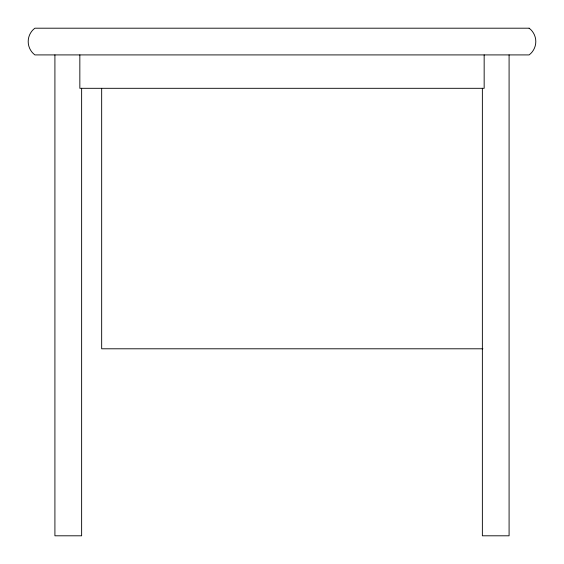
<?xml version="1.0" encoding="UTF-8"?>
<svg xmlns="http://www.w3.org/2000/svg" width="564" height="564" viewBox="0 0 564 564"><rect width="100%" height="100%" fill="white"/><g stroke="black" fill="none" stroke-linecap="round" stroke-linejoin="round"><path stroke-width="0.85" d="M482.883 348.792L101.668 348.792L101.668 88.351M509.088 54.912L509.088 535.8L482.368 535.8L482.368 88.308M484.159 54.912L484.159 88.308L79.841 88.308L79.841 54.912M81.632 88.308L81.632 535.8L54.912 535.8L54.912 54.912M529.124 28.2L34.876 28.2A16.694 16.694 0 0 0 34.876 54.912L529.124 54.912A16.694 16.694 0 0 0 529.124 28.2"/></g></svg>
